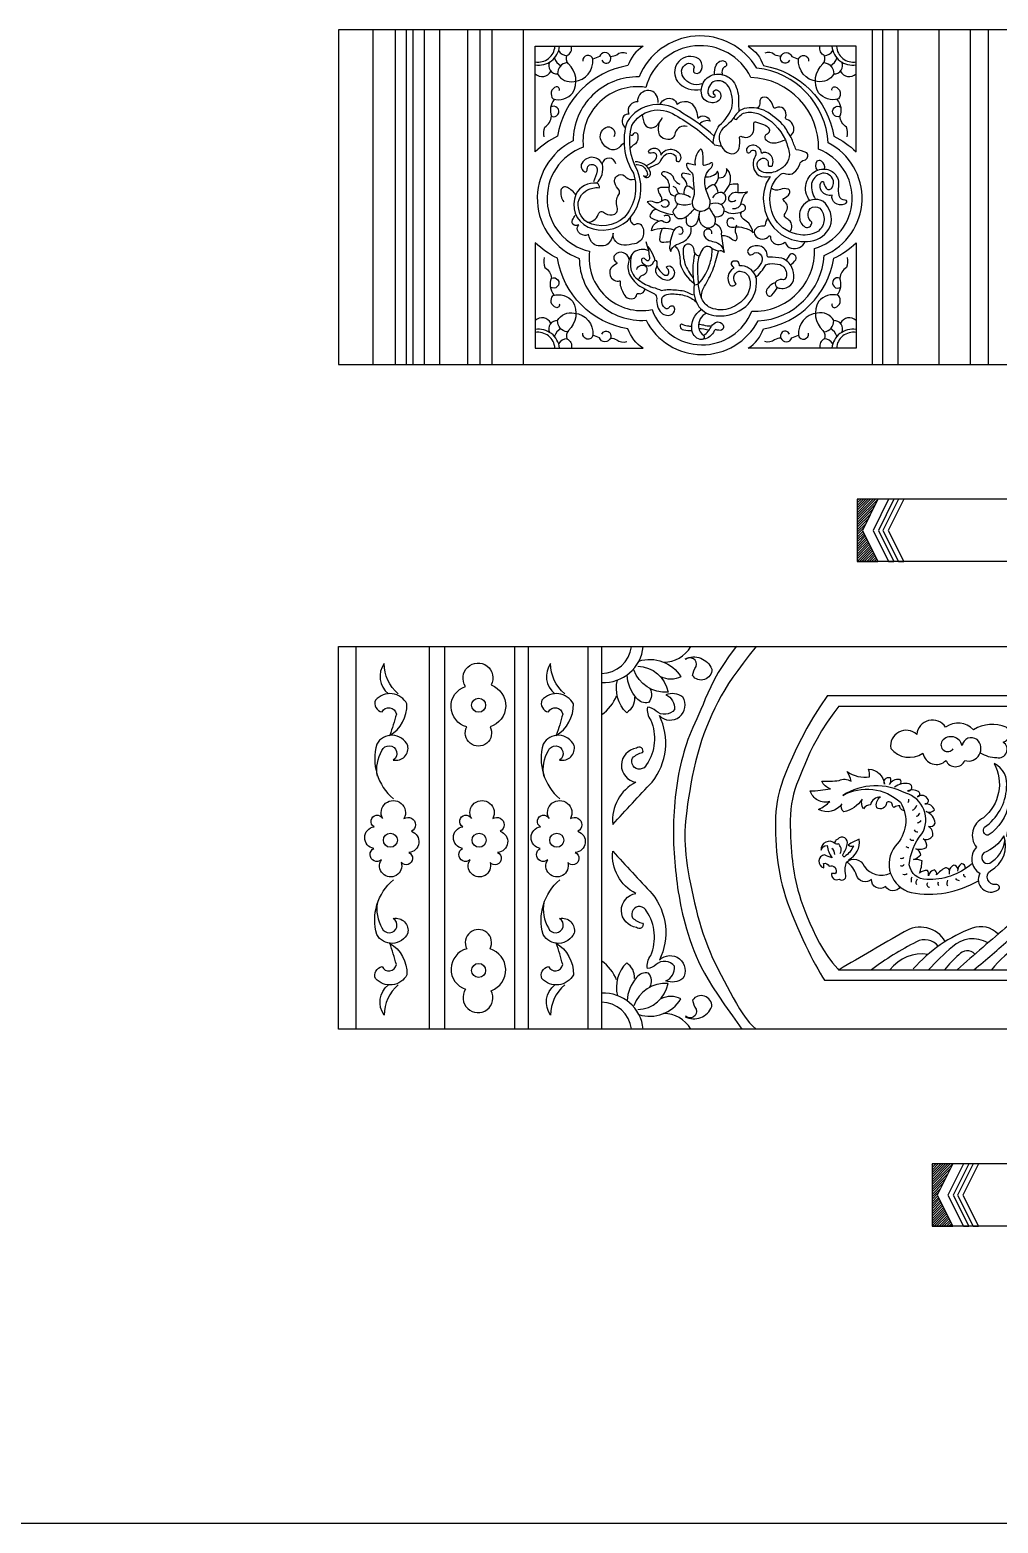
# Model space of a CAD drawing. Extents: x -66030 to 95157, y -13132 to 45879.
# Drawn here: x -57482 to -56469, y 1430 to 2992 of the extents above; entities that cross this region are included whole.
import ezdxf

# ---------------------------------------------------------------- set-up
doc = ezdxf.new("R2010")
doc.units = 0
doc.header["$LTSCALE"] = 100
doc.header["$MEASUREMENT"] = 0
for name, color, linetype in [('3', 11, 'CONTINUOUS'), ('4', 121, 'CONTINUOUS'), ('BH', 21, 'CONTINUOUS')]:
    doc.layers.add(name, color=color, linetype=linetype)

# ---------------------------------------------------------------- blocks, each defined once
blk = doc.blocks.new('A$C59A64F2D')
at = {"layer": '3'}
for p, q in [((36, 350), (36, 0)), ((59.3, 350), (59.3, 0)), ((70.9, 350), (70.9, 0)), ((77.9, 350), (77.9, 0)), ((89.5, 350), (89.5, 0)), ((105.8, 350), (105.8, 0)), ((134.9, 350), (134.9, 0)), ((147.7, 350), (147.7, 0)), ((160.4, 350), (160.4, 0)), ((193, 350), (193, 0)), ((557.9, 350), (557.9, 0)), ((568.9, 350), (568.9, 0)), ((584.9, 350), (584.9, 0)), ((627.9, 350), (627.9, 0)), ((660.5, 350), (660.5, 0)), ((679.2, 350), (679.2, 0))]:
    blk.add_line(p, q, dxfattribs=at)
for points in [[(245.4, 233.9, 0.660716), (251.8, 111, 0.432233), (321.6, 46.3, 0.607162), (438.8, 45.6, 0.380658), (507.9, 114.1, 0.635818), (512.2, 231.8, 0.367005), (437.5, 310, 0.619017), (314.3, 300.8, 0.420087)], [(229.2, 238.9, 0.080732), (205.8, 222.6), (205.8, 332.9), (318.7, 332.9, 0.177911), (302.7, 312.6, 0.32314)], [(256, 227.2, 0.754231), (262.5, 118.5, 0.513097), (327.9, 57.4, 0.690349), (432.3, 55.8, 0.439477), (497.7, 121.3, 0.719316), (502, 225.1, 0.411761), (431.2, 300.2, 0.696099), (321.4, 289.9, 0.494629)], [(517.9, 238.9, -0.080732), (541.3, 222.6), (541.3, 332.9), (428.4, 332.9, -0.177911), (444.4, 312.6, -0.32314)], [(387.5, 164.3, 0.243083), (387.7, 174.1, -0.086802), (383.2, 189, -0.260812), (389.1, 205.1, 0.190976), (391.3, 209.2, 0.679639), (389.9, 210.8, 0.050332), (387.2, 209.7, -0.07427), (382.4, 208.2, -0.440279), (381.3, 209.3, 0.054668), (381.1, 220.4, 0.056688), (380, 224.7, 0.465936), (378.1, 224.9, 0.183874), (372.7, 212.7, -0.011723), (372.9, 208.6, -0.060619), (366.9, 210, 0.315261), (364.1, 209.8, 0.225841), (365.7, 204.3, -0.024048), (368.8, 201.1, -0.232314), (370.7, 197.3, 0.013299), (371.8, 182.5, -0.126486), (370.7, 173.1, 0.258592), (371, 164.7, 0.309979), (381.1, 160.7, 0.142622)], [(229.2, 111.1, -0.080732), (205.8, 127.4), (205.8, 17.1), (318.7, 17.1, -0.177911), (302.7, 37.4, -0.32314)], [(517.9, 111.1, 0.080732), (541.3, 127.4), (541.3, 17.1), (428.4, 17.1, 0.177911), (444.4, 37.4, 0.32314)], [(372.1, 83.2, 0.205324), (376.9, 60.5, 0.204925), (395.1, 51, 0.199912), (425.9, 60.7, 0.207922), (437.2, 85, 0.292344), (429.5, 100.6, 0.204412), (419.4, 103.1, 0.141871), (418.2, 107, 0.361059), (411.2, 107, 0.441816), (412.1, 102.6, -0.433872), (413, 100.6, 0.41621), (409.2, 83.2, 0.442158), (415.8, 84.5, -0.567531), (418.5, 97.6, -0.262768), (428.8, 92.8, -0.294157), (424.3, 68.8, -0.1291), (407.5, 58.2, -0.198282), (387.1, 60.5, -0.148465), (379.3, 70.3, -0.039894), (376.2, 84, -0.159224)]]:
    blk.add_lwpolyline(points, format="xyb", close=True, dxfattribs=at)
for points in [[(230.9, 286.5, 0.617762), (227.5, 290.5, 0.530948), (224.4, 277.9, 0.308914), (245, 284.1, 0.351035), (240.5, 314.5, -0.271122), (238.9, 323.1, 0.366221), (243.6, 332.9)], [(516.2, 286.5, -0.617762), (519.5, 290.5, -0.530948), (522.7, 277.9, -0.308914), (502.1, 284.1, -0.351035), (506.5, 314.5, 0.271122), (508.2, 323.1, -0.366221), (503.5, 332.9)], [(239.1, 315.8, 0.386724), (229.2, 304.1, 0.340624), (246.6, 296.2, 0.409523), (266.1, 319.4, 0.967765), (255.6, 317.2)], [(275.4, 318.3, 1.037968), (284.4, 322.3, 0.712408), (273, 322.1, -0.015693), (266.1, 319.4)], [(284.4, 322.3, 0.12007), (291, 324.1, -0.282185), (301.4, 325.8)], [(380.1, 293.5, -0.360251), (360.6, 300.8, -0.554533), (366.2, 315.1, -0.352989), (372, 311.2, 0.189741), (371.4, 306.3, 0.403572), (376.7, 305, 0.313207), (380.2, 312.8, 0.335644), (374.2, 321, 0.369577), (354.1, 314.8, 0.28927), (354.4, 296, 0.274966), (379.1, 287.7, 0.213209)], [(393.1, 303.4, -0.124287), (395, 313, -0.2712), (400.8, 317.8, -0.464111), (405.8, 313.7, -0.424216), (403.6, 311.3, 0.343186), (401.5, 303.1, 0.365367)], [(462.7, 322.3, -0.12007), (456.1, 324.1, 0.282185), (445.7, 325.8)], [(471.7, 318.3, -1.037968), (462.7, 322.3, -0.712408), (474, 322.1, 0.015693), (481, 319.4)], [(508, 315.8, -0.386724), (517.9, 304.1, -0.340624), (500.5, 296.2, -0.409523), (481, 319.4, -0.967765), (491.5, 317.2)], [(400.3, 228.3, -0.035356), (393.7, 229.6, -0.311099), (391.9, 232.3, -0.154152), (398.6, 250.3, 0.111178), (411.2, 268, 0.182455), (407.8, 290.9, 0.319907), (393.5, 296.5, 0.327649), (386.4, 283.8, 0.428593), (393.5, 279.9, 0.477282), (393.8, 281.6, -0.329295), (392.3, 285.9, -0.429236), (396.4, 286.9, -0.378448), (399.6, 278.7, -0.359554), (389, 274.1, -0.359378), (379.5, 284, -0.24893), (385.5, 299.8, -0.241817), (401.5, 303.1, -0.20843), (414, 294.4, -0.134428), (418.4, 276, 0.028895), (418.8, 264.8, 0.074492)], [(334.3, 274, 0.344006), (326.8, 286.4, 0.419568), (313, 277.9, 0.178993), (313, 274.7, 0.280385), (305.3, 271.6, 0.301782), (303.5, 261.9, 0.246894), (298.4, 260, 0.402062), (300.1, 247.8, 0.402062)], [(225.7, 277.1, 0.278201), (222.8, 259.7, 1.726697), (221.9, 269.1)], [(392.9, 238.8, 0.056956), (359.8, 262.8, 0.453165), (301.8, 254, 0.224195), (308.5, 200, -0.265879), (298.8, 153.9, -0.300783), (260, 148.8, -0.269799), (250.8, 169.8, -0.297068), (265.9, 184.6, -0.100691), (272.7, 184.8, 0.435424), (270.1, 189.6, 0.326302), (248.4, 177.9, 0.413527), (261, 143.8, 0.286745), (302.2, 150.4, 0.302958), (312.6, 202.8, -0.196151), (306.7, 249.9, -0.439302), (352.1, 260.9, -0.069259), (391.6, 231.6, 0.026376), (392, 231.5, 0.026376)], [(336.7, 272.7, -0.371519), (349.4, 278, -0.219483), (354.3, 271.9, -0.216078), (359.2, 274.8, -0.260298), (369.7, 272.6, -0.183241), (375.7, 257.5, -0.594888), (388.6, 254.7, 0.307662), (377.7, 251.3, 0.307662)], [(451.3, 196.7, 0.204368), (445, 166.1, 0.240721), (467.4, 133.4, 0.152029), (493.7, 129.1, 0.265522), (514.1, 144.4, 0.317925), (506.5, 170.9, 0.330269), (486.2, 166.9, 0.225748), (482.3, 152.1, 0.279672), (489.5, 143.2, 0.430095), (494.9, 148.9, -0.423424), (493.3, 163.3, -0.3178), (503.5, 163.5, -0.425037), (501.9, 139.6, -0.181859), (483.3, 135.6, -0.225188), (456.6, 151.9, -0.195477), (453, 186.2, -0.116173), (462.7, 199.2, -0.292085), (467.9, 199.4, 0.240309), (476.3, 200.7, 0.133489), (482.3, 209.5, -0.300947), (487.1, 213.9, 0.596255), (489.6, 221.3, 0.113237), (478.6, 224.4, -0.012796), (474.2, 235.9, 0.013874), (466.3, 249, 0.060439), (449.4, 263.5, 0.161477), (429.5, 268.4, 0.312037), (413.5, 257.7, 0.463767), (416.6, 256.7, -0.202918), (426.7, 263.7, -0.132494), (440.3, 261.8, -0.181097), (467.3, 234.9, -0.069627), (471.5, 219.8, -0.282133), (460.1, 203.3, -0.189073), (444.8, 200.9, -0.379699), (437.8, 210.3, -0.192737), (440.3, 214, -0.333254), (446.9, 215.2, -0.301095), (449.2, 210, 0.268329), (450.2, 207.6, 0.309892), (453.8, 208.2, 0.181073), (453.8, 215.9, 0.232856), (447.9, 221.5, 0.254243), (443.3, 221.1, -0.614435), (442.3, 221.4, 0.257207), (439.4, 226.9, 0.361304), (428.8, 227.9, 0.368552), (426.9, 222.3, 0.452655), (430.1, 221.7, 0.213347), (431.6, 224, -0.323852), (436.2, 222.9, -0.208329), (435, 216.1, 0.355591), (439.6, 197.7, 0.168595), (451.3, 196.7)], [(472.6, 239.1, 0.389422), (474.8, 251.4, 0.200898), (468.9, 256.2, -0.434503), (467.5, 258.4, 0.286882), (465.5, 267.9, 0.287029), (457.5, 268.5, -0.41129), (454.8, 269.2, 0.160218), (449.2, 278.4, 0.338672), (441.8, 278.3, 0.176237), (440.6, 272.8, -0.26304), (437.9, 268.1)], [(521.3, 277.1, -0.278201), (524.3, 259.7, -1.726697), (525.2, 269.1)], [(215.1, 238.2, -0.141015), (215.8, 248.4, 0.225614), (222.8, 259.7, 0.225614)], [(317.7, 261.8, 0.095848), (320.5, 251.1, 0.286201), (327.6, 247.5, 0.106252), (332.6, 249.5, 0.077539), (338.8, 258.5, 0.077539)], [(364.7, 248.8, 0.413989), (352.1, 242.3, -0.120483), (349.9, 237.2, -0.246455), (342.4, 235.6, -0.350193), (334.9, 243.1, -0.077022), (335.2, 252.3)], [(413.8, 258.8, -0.066219), (402.1, 246.8, 0.147572), (398, 238.9, 0.151629), (401.9, 226.1, 0.209118), (411.3, 220.3, 0.296976), (419, 225.8, 0.053266), (419.5, 237.8, -0.479167), (421.3, 238.6, 0.007288), (425.2, 237.4, 0.325625), (434, 243.5, 0.05483), (434.4, 252.8, -0.471116), (436, 253.8, 0.011248), (444.4, 251.1, -0.199766), (450.3, 246.5, -0.449071), (447.6, 240.7, 0.437269), (446.3, 235.6, 0.245478), (457.7, 232, 0.004656), (467.3, 234.9, 0.004656)], [(532, 238.2, 0.141015), (531.2, 248.4, -0.225614), (524.3, 259.7, -0.225614)], [(298.7, 231.6, 0.066543), (293.2, 226.6, -0.28039), (283.3, 225.4, -0.221789), (274, 236.2, -0.399174), (281.4, 248.6, -0.648674), (287.9, 238.3)], [(304.9, 240.2, 0.424209), (308.8, 241.5, -0.260505), (310.3, 242.6, -0.320907), (312.6, 241.2, -0.151946), (312.6, 234.2, -0.242903), (309.4, 230.2, 0.120215), (305.1, 226.3)], [(321.8, 207.8, 0.058548), (330.9, 213.7, 0.306245), (332.6, 219.7, 0.39828), (327.1, 221.1, -0.116375), (325.1, 221.2, -0.479293), (325.1, 224.7, -0.26706), (333.5, 225.5, -0.262311), (337.2, 218.9, -0.098219), (340, 222.5, -0.278536), (351.1, 224.5, -0.291729), (357.8, 218.1, -0.237329), (356.2, 212, -0.56972), (353.5, 214.4, 0.145783), (353.2, 217.5, 0.433745), (340.1, 218, 0.123999), (336, 211.7, -0.098464), (333.6, 209.6, 0.041096), (324.6, 205.1, 0.090165)], [(270, 189.7, 0.270268), (276, 209.5, 0.246272), (266.4, 216.7, 0.298586), (254.4, 210.3, 0.460612), (257.8, 201.7, 0.468861), (260.1, 203.4, -0.539653), (266.3, 209.2, -0.392626), (270.5, 202.5, -0.02794), (266.8, 191.1)], [(310.9, 209.2, -0.094544), (316.9, 208.2, -0.238462), (323.1, 198.9, -0.63459), (319.1, 197.2, 0.320906), (324.2, 196, 0.366573), (325.7, 202.5, 0.29355), (310.2, 212, 0.308489)], [(402.6, 179.2, 0.067323), (408.6, 187.2, 0.205237), (408.8, 200.7, 0.077329), (405.6, 205.1, -0.221569), (403.1, 196.6, -0.246106), (397.2, 195.3, -0.246106)], [(493, 171.5, -0.128186), (488.7, 180.3, -0.204606), (493.3, 197.7, -0.224719), (506.9, 204.5, -0.200635), (518.8, 199.8, -0.231513), (522.8, 186.3, 0.120739), (523.3, 176.7, 0.346404), (529.4, 172.3, -0.375456), (531.4, 170.7, -0.287378), (529, 167.7, -0.223826), (519.3, 168.6, -0.271091), (516.1, 177.2, -0.289251), (505.3, 181, -0.263553), (504.6, 190.7, -0.428678), (507.3, 191.2, 0.134199), (509.9, 184.6, 0.483333), (515.5, 184.2, 0.296785), (516.6, 194.6, 0.362544), (504.3, 199.6, 0.251117), (494.8, 189.3, 0.186026), (498.9, 172.7, 0.157902)], [(508.4, 204.4, 0.281848), (505, 212.8, 0.293022), (500.2, 212.6, 0.335318), (500.4, 203.3)], [(260, 148.8, 0.307873), (271.7, 156.8, -0.522876), (277.3, 159.5, 0.22566), (286.2, 156.6, 0.513866), (291.5, 164.7, -0.243475), (293.2, 177.7, 0.255321), (293.6, 182.5, -0.164906), (289, 189.9, -0.419677), (293.2, 198.3, -0.344801), (300.5, 195.9, 0.270813), (309.5, 193.9)], [(351.4, 192.7, -0.043259), (350.1, 196.6, 0.249293), (339.7, 201.4, 0.460924), (337.9, 199, -0.00889), (340, 197.3, -0.232202), (345.9, 186.1, 0.468687), (351.5, 176.3, 0.468687)], [(364.6, 186.8, 0.171868), (361.1, 194.5, -0.239703), (358.9, 198.6, -0.371464), (360.4, 200.4, -0.113986), (367.9, 198.7)], [(393.1, 187.6, 0.221099), (397.4, 198.3, 0.098085), (396.3, 202.4, -0.26595), (390.2, 196.9, -0.085645), (383.6, 195.8)], [(397, 179.5, 0.188407), (393.9, 187.1, 0.296923), (390.3, 187.5, 0.082087), (384.3, 182.9)], [(417.7, 179.5, 0.073074), (417.9, 187.9, 0.500946), (416.7, 188.8, 0.07182), (409, 188, 0.07182)], [(248.3, 177.4, 0.109237), (239.4, 185.3, 0.467462), (232.6, 182.3, 0.201514), (235.7, 170.2)], [(337.3, 166.8, 0.420057), (344.5, 165.8, 0.283526), (345.8, 169.4, 0.526719), (338, 170.8, -0.29274), (330.2, 169.8, 0.243558), (322.9, 170, 0.056329), (332.2, 162.6, 0.097176), (349.6, 156.8, 0.097176)], [(356.5, 178.5, -0.144686), (354.1, 182, 0.297806), (350, 186.1, 0.297806)], [(368, 174.7, 0.158303), (356.5, 178.5, 0.272527), (352, 176.1, 0.383432), (355.1, 168.1, 0.169772), (368.8, 168.2, 0.159798)], [(370.9, 182.9, 0.175354), (365.1, 186.6, 0.273252), (363.1, 186.3, 0.167599), (361.3, 178, 0.160423)], [(400.1, 167.6, 0.396579), (405.1, 175.5, 0.407844), (398.7, 179.9, 0.234605), (391, 174.5, 0.234605)], [(412.2, 163.2, 0.380646), (421.2, 169, -0.133098), (424.7, 177.9, -0.011115), (427.6, 180.6, -0.088907), (417.7, 179.5, 0.36767), (408.1, 175.3, 0.344819), (408.6, 171.5, 0.383235), (415.5, 172)], [(472, 138.8, 0.412181), (471.1, 151.1, -0.016938), (467.3, 153.7, -0.43008), (467, 157.8, 0.104894), (469.7, 163.9, 0.223179), (467.9, 169, -0.053956), (464.9, 172.3, -0.414905), (465.7, 173.8, 0.1263), (471.7, 178.8, 0.473219), (470.2, 183.3, 0.229905), (462.1, 183, -0.305743), (452.5, 184.5, -0.305743)], [(332.2, 162.6, 0.259534), (325.7, 155.6, 0.295596), (326.4, 153.8, 0.024698), (335, 150, 0.005567)], [(354.7, 168, -0.105581), (350.8, 162.1, 0.214107), (349.7, 159.3, 0.206552), (355.1, 152.9, 0.228308), (363.2, 154.5, 0.081875), (371.9, 162.5, 0.081875)], [(377.9, 160.3, 0.052879), (376.2, 152.6, -0.127028), (373.2, 146.3, -0.223679), (368.9, 144.1, -0.137409), (365.9, 145.1, -0.274492), (364.1, 148.6, 0.023317), (363.6, 154.6)], [(388, 163.9, 0.042553), (393.2, 154.9, -0.238023), (392.8, 145.8, -0.248267), (385.9, 142.6, -0.273968), (378.3, 148.9, -0.140174), (377.9, 160.3)], [(393.3, 154.7, 0.225969), (401.6, 156.8, 0.227716), (403.2, 162.7, 0.17825), (400, 167.5, 0.228219), (388.7, 167.6)], [(403.4, 160.6, 0.22879), (422.3, 160, 0.462796), (425.4, 165.7, 0.351565), (420.6, 167.4, 0.383108)], [(413.8, 151.7, 0.571718), (406.4, 150.2, 0.31924), (408, 144.6, 0.204603), (413.9, 143.8, -0.112578), (423.7, 143, -0.133037), (433.8, 137.9, 0.072303), (429.1, 147.7, 0.027491), (423.6, 152.2, -0.390463), (421.3, 159.7)], [(305.4, 153.5, 0.42194), (308.9, 146.6, 0.127335), (310.9, 146.9, -0.294335), (316.3, 146.3, -0.249472), (318.6, 135, -0.308667), (309.6, 126.3, -0.056329), (298.5, 124.9, -0.458257), (287.2, 137.4, -0.228551), (280.5, 125.2, -0.239501), (266.6, 126.1, -0.179223), (261.6, 136.4, -0.212482), (257.8, 135.1, -0.315833), (249.8, 140.7, -0.199364), (251.2, 146.1, -0.197744), (246.5, 145.6, -0.407619), (244.8, 151.2, -0.044234), (247.7, 156.1)], [(350.9, 140.7, 0.16669), (327.4, 139.9, -0.350841), (337, 150.5, -0.168853), (339, 150.3, 0.369084), (346.3, 149.8, 0.37856), (345.7, 155.1, 0.270139), (340.2, 155.3)], [(338.4, 142.2, 0.087205), (335.6, 130.5, 0.316965), (338.2, 128.1, 0.044442), (346.9, 128.6, 0.044442)], [(356, 136.6, 0.517058), (360.4, 139.2, 0.369576), (356.3, 144.2, 0.289772), (349.7, 138.1, 0.008212), (346.9, 128.9, -0.087751), (346.2, 122.9, 0.19165), (347.4, 118.3, -0.212409), (353.6, 125.5, 0.067373), (362.4, 129.7, 0.306327), (368.7, 143.3, 0.306327)], [(390.3, 136.6, 0.422733), (387.7, 141.5, 0.414223), (382, 138.2, 0.309985), (385.8, 130.6, 0.081031), (392.8, 128.5, -0.306838), (403.3, 117.3, -0.019779), (400.7, 136.8, 0.356328), (393.8, 147.1, 0.382983)], [(416.1, 145.7, 0.269112), (415.8, 136.3, -0.212093), (416, 130.1, -0.333268), (414.7, 129.4, -0.151892), (411.1, 131.2, 0.209254), (400.9, 134.7, 0.209254)], [(448.8, 153.1, 0.120947), (446.1, 145.9, -0.402826), (443.9, 144.7, 0.161525), (438, 143.2, 0.384595), (435, 136.5, 0.316389), (443.6, 131.2, 0.229314), (450.5, 134.5, -0.422631), (451.7, 133.9, 0.398638), (459, 125.6, 0.195963), (466.4, 127.8, -0.407609), (467.6, 127.7, 0.303058), (473.3, 121.6, 0.375466), (488.1, 128.7)], [(333.2, 103.3, 0.156638), (340.3, 94, 0.357109), (344.8, 94.2, 0.385657), (343.9, 100.3, -0.355668), (343.2, 102.1, -0.378502), (348.6, 102, -0.159723), (351.3, 96.2, -0.229341), (348.6, 89.9, -0.222662), (342.4, 88.1, -0.223898), (332.6, 95.3, -0.246183), (332.5, 101.4, 0.185533), (333.1, 107.5, 0.409208), (331.3, 108.9, 0.173463), (328.6, 106.1, -0.26653), (324.7, 102.9, -0.173343), (319.7, 104.5, -0.294092), (317.2, 110.1, -0.430403), (319.7, 111.3, 0.137174), (322.6, 108.9, 0.123464), (324.2, 108.9, 0.303525), (325.5, 111.8, 0.031934), (324.4, 118.8, 0.047305), (321.7, 128.3)], [(377.2, 113.3, -0.316101), (371.9, 119.2, 0.362711), (367, 125.9, 0.43372), (360.6, 121.1, 0.093569), (362.3, 105.5, 0.095314), (370.9, 90.7, 0.095314)], [(215.1, 111.8, 0.141015), (215.8, 101.6, -0.225614), (222.8, 90.3, -0.225614)], [(304, 109.8, 0.64562), (289, 114.5, 0.460893), (290.2, 107.3, -0.531619), (290.7, 105.2, 0.089058), (284.8, 100.9, 0.302305), (285.6, 90.4, 0.208805), (291.5, 87.3, 0.036439), (293.9, 87.5, -0.526514), (294.6, 86.5, 0.09041), (294.7, 82.7, 0.103091), (300.3, 71, 0.252475), (308.2, 68.9, 0.315812), (312.1, 73.6, -0.391263), (313.2, 74.4, 0.058119), (315.6, 74.1, 0.347277), (320.4, 78.4, 0.223029)], [(324.4, 119, 0.284276), (309, 117.4, 0.170503), (303.3, 106.9, 0.206793), (305.4, 92.4, 0.1479), (319.3, 79.7, -0.000292), (330.5, 74, -0.217977), (332.8, 68.9, 0.199182), (337.7, 54, 0.318556), (349, 52.6, 0.336529), (351.2, 60, 0.471817), (345.7, 59.7, -0.514158), (341.7, 59, -0.268756), (338.1, 67.1, -0.290739), (341.4, 72.5, -0.101092), (349.1, 73.8, -0.074464), (363.2, 71.9, -0.107978), (374, 65.6, 0.048962)], [(306.3, 114.3, 0.065196), (305.3, 102.4, 0.226599), (314, 88.2, 0.079196), (328.7, 80.7, -0.064713), (337.9, 77.3, -0.087193), (343.8, 78.3, -0.046302), (359.5, 77.3, -0.09234), (366.1, 75, 0.080983), (371.9, 72.9)], [(331.3, 108.9, 0.023286), (327.1, 118.7, 0.03571), (323.7, 123.4, 0.03571)], [(352.1, 123.5, -0.103409), (355.4, 119.5, -0.065284), (357.3, 105.4, 0.162167), (372, 84.7)], [(379.5, 69.8, -0.140058), (382.9, 82, 0.031029), (391.5, 98.8, 0.015151), (397.5, 118.7, -0.158976), (388.5, 123, 0.34847), (381, 121.1, 0.11046), (375.3, 105.5, 0.024252), (376.2, 84.1)], [(376.2, 84.1, 0.112626), (388.6, 106.1, 0.096938), (390.7, 121.2, 0.13013)], [(436, 90.8, 0.0641), (447, 104.2, -0.118064), (450.9, 105.4, -0.077675), (461.9, 104.5, -0.306979), (468.6, 94.2, -0.225476), (466.4, 89.1, -0.382803), (464, 88.8, 0.274553), (457, 86, 0.35875), (459, 80.5, 0.240213), (470.9, 81.6, 0.257279), (476.2, 90.7, 0.083641), (474.2, 101.6, 0.192471), (463.7, 111.1, 0.070445), (450.5, 112.2, -0.450903), (448.3, 113.7, 0.305913), (442.2, 123.3, 0.273767), (429.8, 121.7, 0.595103), (429.9, 114.9, 0.303415), (435.1, 116.7, -0.385416), (442.4, 113.8, -0.280358), (440.9, 104.7, -0.112961), (434.2, 97.2)], [(472.8, 104.4, 0.080162), (478.2, 109.5, 0.697015), (472.4, 115.3, 0.129462), (468.6, 109, 0.129462)], [(532, 111.8, -0.141015), (531.2, 101.6, 0.225614), (524.3, 90.3, 0.225614)], [(312, 99.4, -0.263502), (315.7, 103.7, -0.434366), (322.4, 100.7, -0.444622), (317.6, 93.2, 0.212937), (313.7, 88.9, 0.179699)], [(225.7, 72.9, -0.278201), (222.8, 90.3, -1.726697), (221.9, 80.9)], [(456.9, 85.4, 0.2372), (447.7, 77.6, 0.392564), (449.5, 71.9, 0.387294), (453.3, 72.6, 0.028437), (459, 80.3, 0.028437)], [(521.3, 72.9, 0.278201), (524.3, 90.3, 1.726697), (525.2, 80.9)], [(230.9, 63.5, -0.617762), (227.5, 59.5, -0.530948), (224.4, 72.1, -0.308914), (245, 65.9, -0.351035), (240.5, 35.5, 0.271122), (238.9, 26.9, -0.366221), (243.6, 17.1)], [(516.2, 63.5, 0.617762), (519.5, 59.5, 0.530948), (522.7, 72.1, 0.308914), (502.1, 65.9, 0.351035), (506.5, 35.5, -0.271122), (508.2, 26.9, 0.366221), (503.5, 17.1)], [(239.1, 34.2, -0.386724), (229.2, 45.9, -0.340624), (246.6, 53.8, -0.409523), (266.1, 30.6, -0.967765), (255.6, 32.8)], [(385, 53.6, 0.319824), (376.4, 39, 0.220547), (382, 30.4, -0.536982), (380.4, 26.1, -0.367508), (369.6, 35.6, -0.293747), (379.4, 57.5)], [(508, 34.2, 0.386724), (517.9, 45.9, 0.340624), (500.5, 53.8, 0.409523), (481, 30.6, 0.967765), (491.5, 32.8)], [(275.4, 31.7, -1.037968), (284.4, 27.7, -0.712408), (273, 27.9, 0.015693), (266.1, 30.6)], [(369.5, 35.2, -0.030131), (361.3, 35.8, -0.328631), (357.5, 39.9, -0.240481), (358.8, 42.6, 0.096059), (365, 40.4, -0.005964), (369.4, 40.1)], [(389.2, 40.2, -0.088492), (382, 41, 0.049192), (376.4, 41.8, 0.049192)], [(382, 30.4, 0.101573), (390.1, 40.1, -0.212556), (396.3, 44.5, -0.293938), (402.1, 41.7, -0.397658), (400.7, 36, -0.188925), (394.7, 36.7, 0.231169), (392, 33.4, -0.233266), (380.4, 26.1)], [(471.7, 31.7, 1.037968), (462.7, 27.7, 0.712408), (474, 27.9, -0.015693), (481, 30.6)], [(284.4, 27.7, -0.12007), (291, 25.9, 0.282185), (301.4, 24.2)], [(462.7, 27.7, 0.12007), (456.1, 25.9, -0.282185), (445.7, 24.2)]]:
    blk.add_lwpolyline(points, format="xyb", dxfattribs=at)
for centre, radius, start, end in [((209.2, 335.3), 22.2, 261.1248, 353.6593), ((208.6, 334.1), 17.8, 260.8486, 356.1083), ((239.2, 333.3), 10.3, 209.0653, 268.311), ((507.9, 333.3), 10.3, 271.689, 330.9347), ((537.9, 335.3), 22.2, 186.3407, 278.8752), ((538.5, 334.1), 17.8, 183.8917, 279.1514), ((228.3, 312.5), 8.42, 151.8784, 276.2513), ((242.2, 327.2), 17.7, 202.2629, 236.4867), ((504.9, 327.2), 17.7, 303.5133, 337.7371), ((518.8, 312.5), 8.42, 263.7487, 28.1216), ((212.9, 311.8), 10.6, 227.4898, 330.9965), ((534.1, 311.8), 10.6, 209.0035, 312.5102), ((282.9, 208.9), 7.11, 8.6832, 169.8078), ((363, 202.8), 15.3, 221.051, 246.9114), ((338.8, 177.9), 7.45, 83.4959, 130.55), ((345.7, 184.8), 11.8, 184.8054, 219.0529), ((330.5, 172.5), 7.76, 348.1215, 38.4473), ((345.2, -148.1), 333.4, 89.9261, 90.9609), ((442.9, 98.7), 72.4, 165.9528, 192.3253), ((399.3, 113.4), 5.62, 44.5703, 108.203), ((212.9, 38.2), 10.6, 29.0035, 132.5102), ((534.1, 38.2), 10.6, 47.4898, 150.9965), ((209.2, 14.7), 22.2, 6.3407, 98.8752), ((208.6, 15.9), 17.8, 3.8917, 99.1514), ((228.3, 37.5), 8.42, 83.7487, 208.1216), ((242.2, 22.8), 17.7, 123.5133, 157.7371), ((364.8, -78), 116.1, 78.782, 84.1237), ((504.9, 22.8), 17.7, 22.2629, 56.4867), ((537.9, 14.7), 22.2, 81.1248, 173.6593), ((518.8, 37.5), 8.42, 331.8784, 96.2513), ((538.5, 15.9), 17.8, 80.8486, 176.1083), ((239.2, 16.7), 10.3, 91.689, 150.9347), ((507.9, 16.7), 10.3, 29.0653, 88.311)]:
    blk.add_arc(centre, radius, start, end, dxfattribs=at)
at = {"layer": '4'}
blk.add_lwpolyline([(2386.2, 350), (0, 350), (0, 0), (2386.2, 0)], dxfattribs=at)
blk = doc.blocks.new('A$C7C036234')
at = {"layer": '3'}
for p, q in [((0, 65.3), (0, 0)), ((1301.2, 65.3), (0, 65.3)), ((21.6, 65.3), (5.3, 32.6)), ((32.8, 65.3), (16.5, 32.6)), ((38.4, 65.3), (22.1, 32.6)), ((43, 65.3), (26.7, 32.6)), ((48.6, 65.3), (32.3, 32.6)), ((1258.2, 65.3), (1252.6, 65.3)), ((1252.6, 65.3), (1268.9, 32.6)), ((1258.2, 65.3), (1274.5, 32.6)), ((1268.4, 65.3), (1262.8, 65.3)), ((1262.8, 65.3), (1279.1, 32.6)), ((1268.4, 65.3), (1284.7, 32.6)), ((1301.2, 65.3), (1279.6, 65.3)), ((1279.6, 65.3), (1295.9, 32.6)), ((1301.2, 65.3), (1301.2, 0)), ((5.3, 32.6), (21.6, 0)), ((16.5, 32.6), (32.8, 0)), ((22.1, 32.6), (38.4, 0)), ((26.7, 32.6), (43, 0)), ((32.3, 32.6), (48.6, 0)), ((1268.9, 32.6), (1252.6, 0)), ((1274.5, 32.6), (1258.2, 0)), ((1279.1, 32.6), (1262.8, 0)), ((1284.7, 32.6), (1268.4, 0)), ((1295.9, 32.6), (1279.6, 0)), ((0, 0), (21.6, 0)), ((1301.2, 0), (0, 0)), ((32.8, 0), (38.4, 0)), ((43, 0), (48.6, 0)), ((1258.2, 0), (1252.6, 0)), ((1268.4, 0), (1262.8, 0)), ((1301.2, 0), (1279.6, 0))]:
    blk.add_line(p, q, dxfattribs=at)
at = {"layer": 'BH'}
for p, q in [((0, 46.1), (19.1, 65.3)), ((0, 48.7), (16.6, 65.3)), ((0, 51.2), (14, 65.3)), ((0, 53.8), (11.5, 65.3)), ((0, 56.3), (9, 65.3)), ((0, 61.4), (3.9, 65.3)), ((0, 58.8), (6.4, 65.3)), ((0, 63.9), (1.3, 65.3)), ((0, 43.6), (21.5, 65.1)), ((1280, 64.6), (1280.6, 65.3)), ((1280.8, 62.9), (1283.2, 65.3)), ((1281.7, 61.2), (1285.7, 65.3)), ((1282.5, 59.5), (1288.3, 65.3)), ((1283.3, 57.8), (1290.8, 65.3)), ((1284.2, 56.1), (1293.4, 65.3)), ((1285, 54.4), (1295.9, 65.3)), ((1285.9, 52.7), (1298.4, 65.3)), ((1286.7, 51), (1301, 65.3)), ((1287.6, 49.3), (1301.2, 62.9)), ((0, 41), (19, 60)), ((0, 38.5), (16.4, 54.9)), ((0, 35.9), (13.9, 49.8)), ((1288.4, 47.6), (1301.2, 60.4)), ((1289.3, 45.9), (1301.2, 57.8)), ((1290.1, 44.2), (1301.2, 55.3)), ((1291, 42.5), (1301.2, 52.8)), ((1291.8, 40.8), (1301.2, 50.2)), ((1292.7, 39.1), (1301.2, 47.7)), ((0, 33.4), (11.3, 44.7)), ((0, 30.8), (8.8, 39.6)), ((0, 28.3), (6.2, 34.5)), ((0, 25.7), (5.8, 31.6)), ((1290.4, 21.6), (1301.2, 32.4)), ((1293, 26.7), (1301.2, 34.9)), ((1293.5, 37.4), (1301.2, 45.1)), ((1294.4, 35.7), (1301.2, 42.6)), ((1295.2, 34), (1301.2, 40)), ((1295.5, 31.8), (1301.2, 37.5)), ((0, 23.2), (6.7, 29.9)), ((0, 20.7), (7.5, 28.2)), ((0, 18.1), (8.4, 26.5)), ((0, 15.6), (9.2, 24.8)), ((0, 13), (10.1, 23.1)), ((0, 10.5), (10.9, 21.4)), ((0, 7.9), (11.8, 19.7)), ((0, 5.4), (12.6, 18)), ((0, 2.8), (13.5, 16.3)), ((1280.2, 1.2), (1301.2, 22.2)), ((1281.6, 0), (1301.2, 19.7)), ((1282.8, 6.3), (1301.2, 24.8)), ((1284.1, 0), (1301.2, 17.1)), ((1285.3, 11.4), (1301.2, 27.3)), ((1287.9, 16.5), (1301.2, 29.8)), ((0, 0.3), (14.3, 14.6)), ((2.3, 0), (15.2, 12.9)), ((4.8, 0), (16, 11.2)), ((7.3, 0), (16.8, 9.5)), ((9.9, 0), (17.7, 7.8)), ((12.4, 0), (18.5, 6.1)), ((15, 0), (19.4, 4.4)), ((17.5, 0), (20.2, 2.7)), ((20.1, 0), (21.1, 1)), ((1286.7, 0), (1301.2, 14.6)), ((1289.2, 0), (1301.2, 12)), ((1291.7, 0), (1301.2, 9.5)), ((1294.3, 0), (1301.2, 6.9)), ((1296.8, 0), (1301.2, 4.4)), ((1299.4, 0), (1301.2, 1.8))]:
    blk.add_line(p, q, dxfattribs=at)
blk = doc.blocks.new('A$C490E2215')
at = {"layer": '3'}
for p, q in [((18.3, 400), (18.3, 0)), ((95, 400), (95, 0)), ((111, 400), (111, 0)), ((184.2, 400), (184.2, 0)), ((198.4, 400), (198.4, 0)), ((260.9, 400), (260.9, 0)), ((275.2, 400), (275.2, 0)), ((511.2, 349), (2031.4, 349)), ((523.3, 337.9), (2019.3, 337.9)), ((508.4, 51), (2034.2, 51)), ((522.9, 62.1), (2019.7, 62.1))]:
    blk.add_line(p, q, dxfattribs=at)
for points in [[(416.2, 400.5), (408.7, 390.5), (402.5, 381.4), (397.2, 373), (392.9, 365.2), (389.3, 358), (386.2, 351.4), (383.6, 345.3), (381.2, 339.6), (378.9, 334.2), (376.7, 329.2), (374.6, 324.5), (372.6, 319.9), (370.7, 315.5), (368.9, 311.2), (367.2, 306.9), (365.5, 302.7), (364, 298.4), (362.6, 294), (361.2, 289.6), (360, 285.1), (358.8, 280.6), (357.7, 276), (356.7, 271.4), (355.7, 266.7), (354.9, 261.9), (354.1, 257.1), (353.4, 252.3), (352.7, 247.4), (352.2, 242.5), (351.7, 237.6), (351.3, 232.6), (350.9, 227.7), (350.7, 222.7), (350.5, 217.8), (350.4, 212.9), (350.3, 208), (350.3, 203.1), (350.4, 198.2), (350.5, 193.4), (350.7, 188.7), (351, 184), (351.3, 179.3), (351.6, 174.7), (352.1, 170.2), (352.5, 165.7), (353, 161.2), (353.5, 156.7), (354.1, 152.3), (354.7, 147.9), (355.4, 143.4), (356.2, 139), (357, 134.4), (357.8, 129.8), (358.8, 125.1), (359.9, 120.3), (361.1, 115.3), (362.5, 110.1), (364, 104.7), (365.6, 99.2), (367.4, 93.6), (369.4, 87.9), (371.6, 82.1), (374, 76.3), (376.6, 70.5), (379.4, 64.6), (382.7, 58.4), (386.5, 51.7), (391.2, 44.1), (396.9, 35.4), (403.7, 25.4), (412, 13.7), (421.8, 0)], [(436.7, 400), (429.6, 391.1), (423.2, 382.8), (417.6, 375.2), (412.5, 368.1), (408, 361.3), (404, 354.8), (400.3, 348.4), (396.8, 342), (393.5, 335.6), (390.4, 329.1), (387.5, 322.5), (384.7, 315.7), (382.1, 308.8), (379.7, 301.8), (377.4, 294.6), (375.3, 287.2), (373.4, 279.6), (371.6, 271.9), (370, 264.2), (368.6, 256.6), (367.3, 249.2), (366.1, 242), (365.1, 235.1), (364.3, 228.7), (363.6, 222.8), (363, 217.4), (362.6, 212.2), (362.3, 207.3), (362.2, 202.4), (362.2, 197.6), (362.4, 192.7), (362.8, 187.6), (363.3, 182.2), (364, 176.5), (364.8, 170.6), (365.8, 164.5), (366.9, 158.2), (368.1, 151.8), (369.4, 145.3), (370.8, 138.7), (372.3, 132.1), (373.9, 125.5), (375.6, 118.9), (377.4, 112.3), (379.4, 105.7), (381.5, 99.2), (383.7, 92.8), (386.1, 86.5), (388.6, 80.3), (391.3, 74.2), (394.1, 68.2), (397.1, 62.2), (400.1, 56.2), (403.2, 50.3), (406.4, 44.4), (409.6, 38.5), (412.9, 32.6), (416.2, 26.8), (419.5, 21.1), (422.9, 15.8), (426.3, 10.9), (429.7, 6.6), (433.2, 2.9), (436.7, 0)], [(511.2, 349), (511.2, 348.9), (503.3, 337.2), (496.2, 325.7), (489.8, 314.6), (484.1, 303.9), (479.1, 293.9), (474.7, 284.5), (470.9, 276), (467.7, 268.2), (465.1, 261.3), (462.9, 254.9), (461.2, 249), (459.8, 243.5), (458.8, 238.1), (458.1, 232.8), (457.5, 227.4), (457.1, 221.8), (456.9, 216.1), (456.9, 210.1), (457, 204.1), (457.2, 198), (457.6, 191.9), (458.1, 185.8), (458.7, 179.8), (459.5, 173.8), (460.4, 167.9), (461.5, 162.1), (462.7, 156.2), (464.1, 150.4), (465.7, 144.4), (467.6, 138.3), (469.7, 132.1), (472, 125.7), (474.5, 119.3), (477.2, 112.8), (479.9, 106.3), (482.8, 99.9), (485.6, 93.7), (488.4, 87.8), (491.1, 82.2), (493.7, 76.9), (496.2, 72), (498.7, 67.3), (501.1, 62.9), (503.6, 58.6), (506.2, 54.4), (508.4, 51)], [(523.3, 337.9), (517.9, 330.8), (511, 320.9), (505.2, 311.9), (500.4, 303.6), (496.4, 296.1), (493, 289.1), (490.2, 282.7), (487.6, 276.8), (485.2, 271.2), (483, 265.8), (480.9, 260.7), (479, 255.7), (477.3, 250.7), (475.9, 245.7), (474.7, 240.6), (473.7, 235.4), (473.1, 229.9), (472.6, 224.2), (472.4, 218.4), (472.4, 212.5), (472.6, 206.7), (472.8, 201), (473.1, 195.5), (473.5, 190.2), (473.8, 185.3), (474.2, 180.6), (474.7, 176.1), (475.2, 171.7), (475.8, 167.5), (476.5, 163.2), (477.3, 158.9), (478.2, 154.5), (479.3, 149.9), (480.5, 145.1), (482, 140.1), (483.6, 134.9), (485.5, 129.3), (487.7, 123.5), (490.1, 117.4), (492.9, 110.9), (495.9, 104.1), (499.3, 97.1), (503.1, 90), (507.2, 82.9), (511.7, 75.9), (516.7, 69.2), (522, 63), (522.9, 62.1)]]:
    blk.add_lwpolyline(points, dxfattribs=at)
for points in [[(62.6, 350.8, -0.224377), (47.9, 382.4, 0.407224), (52.3, 350.8, 0.407224)], [(236.6, 350.8, -0.224377), (221.9, 382.4, 0.407224), (226.3, 350.8, 0.407224)], [(312.9, 379.5, -0.356177), (344.6, 352.5, -0.349297), (309, 375.7, -0.349297)], [(314.1, 384.9, -0.344598), (358.1, 368.4, -0.240437), (337.1, 368.4)], [(362.5, 387.2, -0.434672), (390.4, 376.5, -0.7481), (370.3, 369.7, -0.114164), (374.1, 379.3, 0.775437), (362.8, 386.4)], [(309.6, 347, -0.269058), (301.4, 330.9, -0.271706), (291.8, 365.1, -0.271706)], [(325.7, 356.1, -0.304567), (324.3, 341.6, -0.311378), (311.8, 346.1, -0.170102), (301.8, 370.5, -0.170102)], [(53.5, 306.9, 0.270132), (71.7, 340.1, 0.520419), (38.8, 344.1, 0.48077), (45.6, 331.7, -0.730552), (60.6, 329.5, -0.017723), (53.8, 307.3)], [(227.5, 306.9, 0.270132), (245.7, 340.1, 0.520419), (212.8, 344.1, 0.48077), (219.6, 331.7, -0.730552), (234.5, 329.5, -0.017723), (227.8, 307.3)], [(671.1, 289, 0.138235), (688.4, 283.9, 0.838097), (695, 300.1, 0.654094), (698.2, 315.6, 0.248728), (664.1, 313.1, 0.369099), (634.9, 315.8, 0.704064), (604.7, 308.2, 0.707181), (577.5, 293.6, 0.388233), (611.2, 288.5, 0.608621), (635.3, 281, 0.669512), (655, 280.9, 0.797933), (667.7, 302.8, 0.55929), (652.1, 296.7)], [(40.8, 264.5, -0.181823), (45.5, 291.2, -1.369923), (57.4, 281.4, 0.553596), (72.4, 296.7, 0.608041), (40, 298.1, 0.294969), (57.5, 240.8)], [(214.8, 264.5, -0.181823), (219.5, 291.2, -1.369923), (231.3, 281.4, 0.553596), (246.4, 296.7, 0.608041), (214, 298.1, 0.294969), (231.5, 240.8)], [(652, 296.5, 0.630596), (631.2, 301.4, 0.98545), (642.9, 293.2)], [(591.6, 228.6, -0.449063), (587, 233.4, 0.205978), (581, 231.8, -0.462521), (579.4, 234.3, 0.590921), (572.9, 236.6, -0.615953), (562.9, 231.5, -0.338523), (566.7, 242.7, 0.339181), (556.2, 234.6, 0.239669), (549, 230.5, -0.250902), (547.7, 240.5, -0.205266), (528.3, 227.2, -0.304454), (526.3, 235.6, -0.401745), (502.1, 229.8, 0.107847), (513.8, 238.1, -0.414286), (493.3, 249.1, 0.044852), (514.4, 251.4, -0.225187), (505.3, 259.3, 0.035999), (523.4, 259.9, -0.275927), (536, 259.3, 0.093575), (531.9, 269.5, 0.194329), (555.4, 263.7, 0.087929), (554.4, 271.8, -0.377044), (570.9, 256.1, -0.63439), (576.9, 263.1, -0.194255), (576.3, 255.8, -0.344967), (586.8, 261.3, -0.398241), (587, 255.9)], [(698.8, 201.5, 0.077177), (700.7, 235.5, -0.208964), (679.3, 202.7, -0.615087), (675.4, 211, 0.232928), (698.7, 252.4, 0.331186), (685.6, 277.7, -0.358844), (674.4, 220.9, 0.483596), (667.1, 190.1, 0.484934), (670.7, 162.9, 0.791029), (689.8, 145.6, 0.842109), (687.4, 151.1, -0.774739), (681.7, 165.6, 0.380239), (695.6, 202.1, -0.174983), (674.8, 184.3, 0.839319), (681, 173.4, 0.222603), (696.8, 196.9, 0.222603)], [(661.9, 172.4, -0.185459), (615.2, 156.4, -0.375238), (596.9, 171.7, -0.155714), (610.1, 204.1, 0.489711), (593.2, 246.7, 0.269225), (527.3, 244.4, -0.323969), (587.7, 237.2, -0.349384), (582, 191.4, 0.5353), (598.8, 142.8, 0.181029), (669.1, 155.1)], [(613, 235.5, 0.579068), (616.6, 240.2, 0.466819), (605.4, 243, 0.751704), (606.4, 248.5, 0.240515), (594.9, 249, 0.994896), (596.8, 256.6, 0.19749), (581.4, 253.1)], [(638.8, 166.1, 0.297799), (634.6, 168.7, 0.091652), (625.5, 161.4, 0.338492), (623.1, 166.5, 0.282222), (616.8, 160.3, 0.250402), (615.8, 166, 0.188816), (607.5, 163, 0.09839), (610.2, 175.9, 0.143415), (601.2, 177.3, 0.130804), (609.1, 182.3, 0.267456), (603.8, 188.4, 0.174045), (615, 189.9, 0.319681), (611.5, 198.8, 0.376483), (621.4, 202.1, 0.309776), (616.9, 211.9, 0.363242), (624, 215.4, 0.284398), (614.6, 227.4, 0.329915), (623.3, 229.3, 0.355531), (613, 235.5)], [(533.2, 177.1, 0.326382), (544.5, 198.6, 0.048612), (533.1, 192.7, 0.316378), (538.4, 191.5, -0.155677), (529.2, 180.3, -0.669683), (527.4, 182.3, 0.08171), (532.1, 193.1, 0.825298), (522.1, 198.6, 0.425221), (519.2, 194.2, 0.678174), (504.6, 187, -0.345995), (510.9, 192, 0.117291), (516.2, 179.2, -0.091466), (508.3, 182.4, 0.809257), (507.4, 168.8, 0.08119), (507.3, 173.3, -0.356015), (513, 170.3, -0.770779), (519.5, 162.4, 0.16652), (515.6, 162.7, 0.625113), (523.5, 156.8, 0.83191), (530.2, 162.3, -0.155464), (531.4, 174.7)], [(587.5, 148.7, -0.542819), (571.9, 149.1, -0.648087), (557.4, 156.5, -0.556108), (541.6, 160.9, 0.178731), (531.4, 174.7, -0.51554), (549.7, 170.5, 0.373621), (577.3, 162.9, 0.373621)], [(655.6, 167.7, 0.388953), (651.4, 173.2, 0.22465), (647.4, 165, 0.22465)], [(647.6, 167.2, 0.338411), (643.4, 171.4, 0.362684), (638.7, 162.1)], [(40.8, 132.5, 0.181823), (45.5, 105.7, 1.369923), (57.4, 115.6, -0.553596), (72.4, 100.2, -0.608041), (40, 98.8, -0.294969), (57.5, 156.1)], [(214.8, 132.5, 0.181823), (219.5, 105.7, 1.369923), (231.3, 115.6, -0.553596), (246.4, 100.2, -0.608041), (214, 98.8, -0.294969), (231.5, 156.1)], [(760.5, 102.6, 0.29432), (700.7, 108.4, 0.006277), (647, 62.1)], [(634.5, 91.6, 0.431786), (591.7, 101.6, 0.003734), (523.5, 62.1)], [(689.8, 99.2, 0.304209), (662.8, 105.5, 0.124287), (601.1, 63, 0.124287)], [(679.2, 90.1, 0.331245), (641.9, 86.1, 0.017835), (617, 62.1)], [(664.4, 62.1, 0.016487), (702.3, 94.6, -0.295782), (748.3, 94.2)], [(53.5, 90, -0.270132), (71.7, 56.8, -0.520419), (38.8, 52.8, -0.48077), (45.6, 65.3, 0.730552), (60.6, 67.4, 0.017723), (53.8, 89.7)], [(227.5, 90, -0.270132), (245.7, 56.8, -0.520419), (212.8, 52.8, -0.48077), (219.6, 65.3, 0.730552), (234.5, 67.4, 0.017723), (227.8, 89.7)], [(627.1, 86.6, 0.369676), (604.3, 91.2, 0.041686), (557.3, 62.1, 0.041686)], [(665.5, 78.4, 0.462055), (648.6, 77.5, 0.042709), (633.7, 62.1)], [(732.3, 83.8, 0.453133), (713, 88.3, 0.0874), (682.8, 62.1)], [(309.6, 53, 0.269058), (301.4, 69.1, 0.271706), (291.8, 34.9, 0.271706)], [(325.7, 43.9, 0.304567), (324.3, 58.4, 0.311378), (311.8, 53.9, 0.170102), (301.8, 29.5, 0.170102)], [(312.9, 20.5, 0.356177), (344.6, 47.5, 0.349297), (309, 24.3, 0.349297)], [(62.6, 46.1, 0.224377), (47.9, 14.5, -0.407224), (52.3, 46.1, -0.407224)], [(236.6, 46.1, 0.224377), (221.9, 14.5, -0.407224), (226.3, 46.1, -0.407224)], [(314.1, 15.1, 0.344598), (358.1, 31.6, 0.240437), (337.1, 31.6)], [(362.5, 12.8, 0.434672), (390.4, 23.5, 0.7481), (370.3, 30.3, 0.114164), (374.1, 20.7, -0.775437), (362.8, 13.6)]]:
    blk.add_lwpolyline(points, format="xyb", dxfattribs=at)
for points in [[(159.8, 359.9, -0.719295), (158.5, 316.1, -1.669244), (134.3, 316.1, -0.750107), (133, 358.4, -1.766495)], [(342.3, 349.7, -0.323797), (351.4, 334.3, -0.441152), (332.2, 332.6, 0.149668), (323.2, 336.8, 0.23454), (326.7, 323.1, -0.250365), (322.2, 276.7, -1.019258), (307.5, 283.5, -0.173267), (318.1, 289.1, 0.858563), (311.7, 293.7, 0.87183), (311, 258.2, 0.309927), (286.8, 214.1, -0.005918), (328.1, 258.4, 0.28627), (335.7, 327.8, 0.897958), (360, 347.2, 0.247451)], [(44.9, 177, -1.134329), (37.1, 188.9, -0.861908), (37.4, 211.6, -1.357892), (46.2, 220.2, -1.695504), (68.5, 220.1, -1.060057), (76.4, 206.9, -0.814463), (73.6, 184.6, -1.241708), (65.7, 174.1, -1.565706)], [(137.6, 177, -1.134329), (129.9, 188.9, -0.861908), (130.1, 211.6, -1.357892), (139, 220.2, -1.695504), (161.3, 220.1, -1.060057), (169.2, 206.9, -0.814463), (166.4, 184.6, -1.241708), (158.5, 174.1, -1.565706)], [(218.8, 177, -1.134329), (211.1, 188.9, -0.861908), (211.4, 211.6, -1.357892), (220.2, 220.2, -1.695504), (242.5, 220.1, -1.060057), (250.4, 206.9, -0.814463), (247.6, 184.6, -1.241708), (239.7, 174.1, -1.565706)], [(342.3, 50.3, 0.323797), (351.4, 65.7, 0.441152), (332.2, 67.4, -0.149668), (323.2, 63.2, -0.23454), (326.7, 76.9, 0.250365), (322.2, 123.3, 1.019258), (307.5, 116.5, 0.173267), (318.1, 110.9, -0.858563), (311.7, 106.3, -0.87183), (311, 141.8, -0.309927), (286.8, 185.9, 0.005918), (328.1, 141.6, -0.28627), (335.7, 72.2, -0.897958), (360, 52.8, -0.247451)], [(159.8, 40.1, 0.719295), (158.5, 83.9, 1.669244), (134.3, 83.9, 0.750107), (133, 41.6, 1.766495)]]:
    blk.add_lwpolyline(points, format="xyb", close=True, dxfattribs=at)
for centre in [(146.6, 338.7), (54.3, 197.5), (147.1, 197.5), (228.3, 197.5), (146.6, 61.3)]:
    blk.add_circle(centre, 7.34, dxfattribs=at)
for centre, radius, start, end in [((274.5, 404), 32.2, 270.8499, 352.7277), ((277.5, 403.8), 41.3, 266.7853, 354.6742), ((340.1, 416.5), 32.7, 269.7027, 329.6395), ((251.7, 363.2), 41.7, 304.5707, 339.618), ((593, 239.2), 3.53, 321.3158, 19.0225), ((597, 236.7), 8.38, 291.7727, 341.5115), ((602.8, 227.9), 5.59, 285.0425, 338.639), ((605.1, 209.5), 3.31, 201.1563, 284.9232), ((603.5, 223.4), 7.9, 283.3235, 317.2438), ((511.6, 182.7), 7.47, 359.828, 55.3096), ((538.9, 373.8), 180.8, 263.795, 264.7412), ((518.2, 187.5), 7.56, 330.2519, 56.717), ((596.1, 194.2), 4.29, 227.003, 272.7269), ((600.5, 201.4), 3.96, 215.7153, 285.1571), ((588.7, 182.6), 4.09, 248.8464, 310.3475), ((588.7, 174.6), 3.9, 249.2175, 319.2177), ((591.8, 165), 3.48, 243.8307, 320.8764), ((605.5, 155.7), 6.8, 152.1036, 197.4557), ((608.1, 153.4), 4.31, 130.9435, 211.3537), ((649.6, 160.8), 5.49, 218.9073, 262.9128), ((655.7, 161.6), 2.29, 165.698, 266.0994), ((618.2, 151.1), 2.85, 140.9549, 264.6287), ((629.9, 152.4), 3.21, 155.7191, 227.3527), ((642.6, 152.7), 6.44, 153.5618, 205.4208), ((610.7, 34.9), 43.6, 82.2668, 141.4595), ((251.7, 36.8), 41.7, 20.382, 55.4293), ((277.5, -3.8), 41.3, 5.3258, 93.2147), ((274.5, -4), 32.2, 7.2723, 89.1501), ((340.1, -16.5), 32.7, 30.3605, 90.2973)]:
    blk.add_arc(centre, radius, start, end, dxfattribs=at)
at = {"layer": '4'}
blk.add_lwpolyline([(2542.6, 0), (0, 0), (0, 400), (2542.6, 400)], close=True, dxfattribs=at)

msp = doc.modelspace()

# ---------------------------------------------------------------- linework, layer by layer
at = {"layer": '3', "color": 2}
msp.add_line((-66009.4, 1429.7), (95156.9, 1429.7), dxfattribs=at)

# ---------------------------------------------------------------- block references
at = {"layer": '4'}
for name, p in [('A$C59A64F2D', (-57159, 2641.6)), ('A$C7C036234', (-56616.5, 2435.4)), ('A$C490E2215', (-57159, 1946.5)), ('A$C7C036234', (-56538.3, 1740.2))]:
    msp.add_blockref(name, p, dxfattribs=at)

doc.saveas('drawing.dxf')
